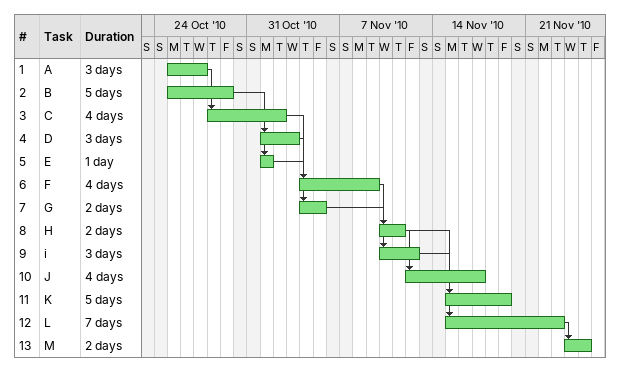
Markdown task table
| ID | Task | Duration | Start | Finish | Predecessors |
|---|---|---|---|---|---|
| 1 | A | 3d | 2010-10-25 | 2010-10-27 |  |
| 2 | B | 5d | 2010-10-25 | 2010-10-29 |  |
| 3 | C | 4d | 2010-10-28 | 2010-11-02 | 1 |
| 4 | D | 3d | 2010-11-01 | 2010-11-03 | 2 |
| 5 | E | 1d | 2010-11-01 | 2010-11-01 | 2 |
| 6 | F | 4d | 2010-11-04 | 2010-11-09 | 3, 4, 5 |
| 7 | G | 2d | 2010-11-04 | 2010-11-05 | 3, 4 |
| 8 | H | 2d | 2010-11-10 | 2010-11-11 | 6, 7 |
| 9 | i | 3d | 2010-11-10 | 2010-11-12 | 6 |
| 10 | J | 4d | 2010-11-12 | 2010-11-17 | 8 |
| 11 | K | 5d | 2010-11-15 | 2010-11-19 | 9 |
| 12 | L | 7d | 2010-11-15 | 2010-11-23 | 8, 9 |
| 13 | M | 2d | 2010-11-24 | 2010-11-25 | 12 |
